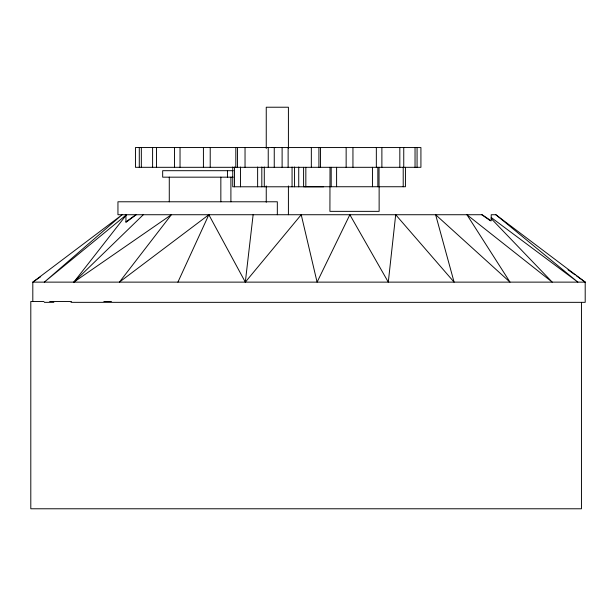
<?xml version="1.0" encoding="UTF-8"?>
<svg xmlns="http://www.w3.org/2000/svg" width="616" height="616" viewBox="0 0 616 616"><rect width="100%" height="100%" fill="white"/><g stroke="black" fill="none" stroke-linecap="round" stroke-linejoin="round"><path stroke-width="0.92" d="M125.941 215.454L73.851 282.128L171.379 214.73L119.419 282.128L208.839 214.73L245.322 282.128L253.13 214.73M177.909 282.128L208.839 214.73M245.322 282.128L301.224 214.73L317.086 282.128L349.85 214.73L388.296 282.128L395.695 214.73L454.1 282.128L435.627 214.73L510.017 282.128L466.936 214.73L552.236 282.128L491.214 218.618M73.851 282.128L143.297 214.73M125.941 215.192L44.313 282.128L122.153 214.73L32.81 282.128L32.81 301.424M136.221 214.73L125.941 222.361L125.941 214.73M125.941 221.86L135.882 214.73M40.702 276.684L32.81 282.128L585.2 282.128L585.2 302.34L70.994 302.34M271.818 147.547L135.451 147.547L135.451 167.313L420.921 167.313L420.921 147.555L274.251 147.555L274.251 167.313M233.256 170.694L162.67 170.694L162.67 177.169L233.256 177.169M323.616 186.787L232.748 186.787L232.748 167.028M576.615 275.945L585.2 282.128L495.857 214.73L491.214 214.73L491.214 220.867L482.143 214.73L117.949 214.73L117.949 201.779L277.331 201.779L277.331 214.73M43.975 301.478L30.8 301.478L30.8 508.778L581.45 508.778L581.45 302.433M49.665 301.478L71.495 301.478M103.834 301.478L111.442 301.478M44.313 302.34L53.846 302.34M271.695 147.547L274.836 147.555M481.781 214.73L490.428 220.79M568.021 269.77L575.051 274.828M491.214 217.517L577.877 282.128L495.857 214.73M417.07 147.555L417.07 167.313M415.038 147.555L415.038 167.313M405.436 167.313L405.436 186.74L303.596 186.74L303.596 167.313M403.75 147.555L403.75 167.313M403.21 167.313L403.21 186.74M399.822 147.555L399.822 167.313M381.882 147.555L381.882 167.313M379.133 186.74L379.133 211.357L329.914 211.357L330.014 167.313M379.033 167.313L379.033 186.74M377.854 167.313L377.854 186.74M376.338 147.555L376.338 167.313M372.449 167.313L372.449 186.74M352.945 147.555L352.945 167.313M346.146 147.555L346.146 167.313M336.598 167.313L336.598 186.74M331.192 167.313L331.192 186.74M320.543 147.555L320.543 167.313M318.911 147.555L318.911 167.313M311.334 147.555L311.334 167.313M305.836 167.313L305.836 186.74M298.729 167.028L298.729 186.787M294.556 167.028L294.556 186.787M292.069 167.028L292.069 186.787M288.411 148.494L288.411 107.222L266.251 107.222L266.251 148.494M288.411 185.932L288.411 214.73M288.126 147.555L288.126 167.313M282.113 147.555L282.113 167.313M268.237 147.547L268.237 167.313M266.251 185.932L266.251 202.256M264.287 167.028L264.287 186.787M261.815 167.028L261.815 186.787M257.627 167.028L257.627 186.787M245.037 147.547L245.037 167.313M240.471 167.028L240.471 186.787M237.445 147.547L237.445 167.313M235.82 147.547L235.82 167.313M234.488 167.028L234.488 186.787M230.9 177.169L230.9 201.779M227.45 170.694L227.45 177.169M220.844 177.169L220.844 201.779M210.218 147.547L210.218 167.313M203.419 147.547L203.419 167.313M180.034 147.547L180.034 167.313M174.474 147.547L174.474 167.313M169.277 177.169L169.277 201.779M156.541 147.547L156.541 167.313M152.599 147.547L152.599 167.313M141.334 147.547L141.334 167.313M139.293 147.547L139.293 167.313"/></g></svg>
